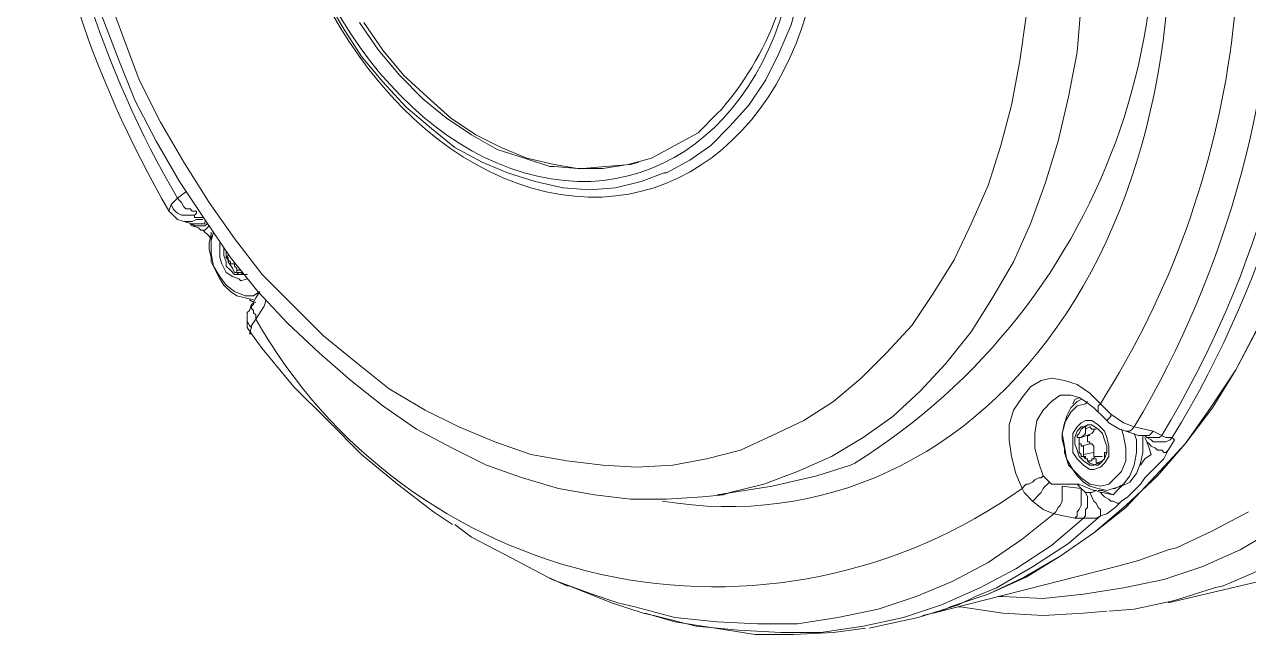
# Model space of a CAD drawing. Header units: inches. Extents: x 34 to 1574, y 72 to 573.
# Drawn here: x 1486.88 to 1527.62, y 257.79 to 278.09 of the extents above; entities that cross this region are included whole.
import ezdxf

# ---------------------------------------------------------------- set-up
doc = ezdxf.new("R2010")
doc.units = ezdxf.units.IN
doc.header["$MEASUREMENT"] = 0
doc.layers.add('PDF_Geometry', color=7, linetype='Continuous')

msp = doc.modelspace()

# ---------------------------------------------------------------- linework, layer by layer
at = {"layer": 'PDF_Geometry', "lineweight": 5}
for points in [[(1491.762, 272.095), (1491.832, 271.954), (1491.903, 271.883), (1491.973, 271.813), (1492.114, 271.742), (1492.184, 271.742), (1492.325, 271.742), (1492.396, 271.742), (1492.537, 271.742), (1492.607, 271.813), (1492.607, 271.883), (1492.537, 271.883), (1492.466, 271.883), (1492.396, 271.954), (1492.255, 271.954), (1492.184, 272.024), (1492.114, 272.165), (1492.044, 272.236), (1491.973, 272.306, -0.223154), (1489.437, 301.052)], [(1524.594, 299.784, -0.281752), (1524.735, 264.415), (1524.876, 264.345), (1525.087, 264.345, 0.283458), (1524.946, 300.136)], [(1493.171, 271.179), (1493.1, 270.897), (1493.1, 270.474), (1493.171, 270.052), (1493.382, 269.699), (1493.594, 269.417), (1493.875, 269.206), (1494.228, 269.065), (1494.51, 269.065), (1494.721, 269.206), (1494.58, 268.995), (1494.51, 268.854), (1494.51, 268.783), (1494.439, 268.713), (1494.439, 268.642), (1494.51, 268.572), (1494.51, 268.501), (1494.58, 268.431), (1494.58, 268.29, 0.445266), (1520.085, 262.654), (1520.155, 262.724), (1520.226, 262.795), (1520.296, 262.795), (1520.437, 262.865), (1520.508, 262.935), (1520.649, 263.006), (1520.719, 263.006), (1520.789, 263.076), (1520.649, 263.499), (1520.508, 263.992), (1520.508, 264.486), (1520.578, 264.908), (1520.789, 265.261), (1521.071, 265.542), (1521.353, 265.754), (1521.635, 265.754), (1521.705, 265.754), (1521.987, 265.683), (1522.199, 265.542), (1522.48, 265.331), (1522.621, 265.19), (1522.692, 265.12), (1522.903, 264.908), (1522.974, 264.838), (1523.326, 264.626), (1523.537, 264.556), (1523.96, 264.415), (1524.171, 264.415), (1524.242, 264.415), (1524.312, 264.415), (1524.383, 264.486), (1524.453, 264.556), (1523.819, 264.697, 0.276973), (1523.678, 299.291)], [(1504.514, 273.363), (1505.289, 273.293), (1506.135, 273.293), (1506.98, 273.433), (1507.755, 273.645), (1508.53, 274.068), (1509.305, 274.49), (1509.939, 275.124), (1510.08, 275.265, 0.192962), (1512.546, 282.522, 0.333002), (1503.88, 295.556)], [(1525.933, 290.202, -0.221776), (1522.692, 265.472), (1522.339, 265.824), (1521.917, 266.106), (1521.494, 266.247), (1521.071, 266.317), (1520.719, 266.247), (1520.367, 266.036), (1520.085, 265.683), (1519.803, 265.261), (1519.662, 264.767), (1519.662, 264.274), (1519.733, 263.711), (1519.874, 263.147), (1520.085, 262.654), (1520.155, 262.513), (1520.437, 262.231), (1520.789, 261.949), (1521.142, 261.808), (1520.085, 260.963), (1518.958, 260.188), (1517.76, 259.554), (1516.562, 259.06), (1515.294, 258.638), (1513.955, 258.356), (1512.617, 258.145), (1511.278, 258.145), (1509.939, 258.215), (1508.53, 258.356), (1507.192, 258.708), (1506.628, 258.849), (1505.782, 259.131), (1504.444, 259.624), (1503.105, 260.329), (1501.766, 261.033), (1501.203, 261.456)], [(1522.058, 278.788), (1521.917, 277.168), (1521.635, 275.688), (1521.283, 274.208), (1520.86, 272.799), (1520.367, 271.461), (1519.803, 270.192), (1519.099, 268.995), (1518.394, 267.867), (1517.549, 266.811), (1516.703, 265.895), (1515.787, 265.049), (1514.801, 264.345), (1513.744, 263.711), (1512.617, 263.217), (1511.489, 262.795), (1510.362, 262.513), (1510.151, 262.442), (1509.939, 262.442), (1511.771, 262.724), (1512.053, 262.795), (1513.251, 263.076), (1514.378, 263.429), (1514.519, 263.499, 0.35573), (1523.185, 288.793)]]:
    msp.add_lwpolyline(points, format="xyb", dxfattribs=at)
for points in [[(1489.578, 279.281), (1490.141, 277.731), (1490.705, 276.252), (1491.409, 274.843), (1492.184, 273.504), (1493.03, 272.165), (1493.875, 270.967), (1494.791, 269.77), (1495.848, 268.713), (1496.835, 267.727), (1497.962, 266.811), (1499.019, 265.965), (1500.216, 265.261), (1501.344, 264.697), (1502.541, 264.204), (1503.739, 263.781), (1504.937, 263.57), (1506.135, 263.429), (1507.262, 263.358), (1508.46, 263.429), (1509.587, 263.64), (1510.714, 263.922), (1511.771, 264.415), (1512.828, 264.908), (1513.814, 265.542), (1514.73, 266.317), (1515.576, 267.163), (1516.421, 268.079), (1517.126, 269.136), (1517.83, 270.263), (1518.394, 271.461), (1518.958, 272.729), (1519.38, 274.068), (1519.733, 275.406), (1520.014, 276.886), (1520.226, 278.365)], [(1496.905, 278.999), (1497.469, 278.013), (1498.103, 277.027), (1498.807, 276.181), (1499.582, 275.336), (1500.428, 274.631), (1501.203, 273.997), (1502.119, 273.504), (1502.964, 273.152), (1503.88, 272.87), (1504.796, 272.658), (1505.712, 272.588), (1506.557, 272.658), (1507.403, 272.87), (1508.178, 273.152), (1508.248, 273.152), (1509.023, 273.574), (1509.728, 274.067), (1510.362, 274.702), (1510.996, 275.406), (1511.56, 276.252), (1511.983, 277.097), (1512.405, 278.083), (1512.687, 279.14)], [(1489.437, 278.436), (1490, 276.956), (1490.564, 275.547), (1491.269, 274.208), (1492.044, 272.87), (1492.889, 271.602), (1493.735, 270.333), (1494.65, 269.206), (1495.637, 268.149), (1496.694, 267.163), (1497.75, 266.247), (1498.807, 265.401), (1499.935, 264.626), (1501.132, 263.992), (1502.26, 263.429), (1503.457, 263.006), (1504.655, 262.654), (1505.853, 262.442), (1507.051, 262.301), (1508.248, 262.301), (1509.446, 262.372), (1510.151, 262.442)], [(1498.032, 278.154), (1498.666, 277.238), (1499.371, 276.393), (1500.146, 275.618), (1500.921, 274.983), (1501.766, 274.42), (1502.612, 273.927), (1503.528, 273.645), (1504.373, 273.363), (1504.514, 273.363)], [(1498.173, 278.154), (1498.807, 277.238), (1499.512, 276.393), (1500.287, 275.688), (1501.062, 274.983), (1501.907, 274.42), (1502.753, 273.997), (1503.598, 273.645), (1504.514, 273.433), (1505.36, 273.292), (1506.205, 273.363), (1507.051, 273.433), (1507.332, 273.504)], [(1492.255, 272.517), (1491.973, 272.306), (1491.903, 272.236), (1491.762, 272.095), (1491.691, 271.883), (1491.762, 271.813), (1491.973, 271.602), (1492.184, 271.531), (1492.466, 271.461), (1492.607, 271.461), (1492.748, 271.461), (1492.889, 271.461), (1492.889, 271.531)], [(1492.819, 271.602), (1492.678, 271.602), (1492.607, 271.602), (1492.466, 271.531), (1492.325, 271.531), (1492.184, 271.531)], [(1492.96, 271.461), (1492.889, 271.39), (1492.748, 271.39), (1492.607, 271.39), (1492.537, 271.39), (1492.466, 271.461), (1492.396, 271.461), (1492.466, 271.39), (1492.678, 271.32), (1492.748, 271.249), (1492.819, 271.249), (1492.889, 271.179), (1492.96, 271.108), (1493.1, 270.967), (1493.1, 270.897)], [(1492.537, 271.742), (1492.537, 271.672), (1492.607, 271.672), (1492.678, 271.672), (1492.819, 271.672)], [(1493.03, 271.39), (1492.96, 271.32), (1492.889, 271.249), (1492.819, 271.249), (1492.748, 271.249)], [(1493.1, 271.179), (1493.1, 271.108), (1493.03, 270.827), (1493.03, 270.615), (1493.1, 270.333), (1493.1, 270.192), (1493.312, 269.77), (1493.382, 269.629), (1493.523, 269.417), (1493.735, 269.206), (1493.946, 269.065), (1494.228, 268.995), (1494.51, 268.924)], [(1493.1, 270.967), (1493.1, 271.038), (1493.1, 271.108)], [(1494.298, 269.629), (1494.087, 269.558), (1494.016, 269.629), (1493.805, 269.699), (1493.594, 269.84), (1493.453, 270.122), (1493.382, 270.333), (1493.382, 270.615), (1493.382, 270.827)], [(1494.157, 269.77), (1494.087, 269.77), (1493.875, 269.77), (1493.735, 269.911), (1493.594, 270.052), (1493.594, 270.192), (1493.523, 270.404), (1493.523, 270.615), (1493.523, 270.686)], [(1493.594, 270.545), (1493.594, 270.474), (1493.594, 270.404), (1493.594, 270.333), (1493.664, 270.263), (1493.664, 270.192)], [(1493.664, 270.404), (1493.594, 270.333), (1493.664, 270.333), (1493.664, 270.263), (1493.735, 270.192), (1493.735, 270.122), (1493.805, 270.122)], [(1493.664, 270.192), (1493.805, 269.981), (1493.875, 269.84), (1493.946, 269.84), (1494.016, 269.77), (1494.087, 269.77), (1494.157, 269.77), (1494.298, 269.77)], [(1493.805, 270.122), (1493.875, 270.122), (1493.875, 270.052), (1493.946, 269.981), (1493.946, 269.911)], [(1493.946, 269.911), (1493.946, 269.84), (1494.016, 269.84), (1494.087, 269.84), (1494.157, 269.77), (1494.228, 269.77)], [(1494.932, 268.924), (1494.862, 268.713), (1494.58, 268.29), (1494.439, 268.079), (1494.439, 268.008), (1494.369, 267.797), (1494.439, 267.797)], [(1494.51, 268.854), (1494.369, 268.924)], [(1494.58, 268.854), (1494.439, 268.783), (1494.369, 268.572), (1494.298, 268.502), (1494.298, 268.29), (1494.298, 268.008), (1494.439, 267.797), (1494.791, 267.304), (1495.848, 266.036), (1496.975, 264.908), (1498.103, 263.781), (1499.301, 262.795), (1500.498, 261.879), (1501.132, 261.456)], [(1494.369, 268.572), (1494.298, 268.502), (1494.298, 268.431), (1494.298, 268.29), (1494.298, 268.22), (1494.369, 268.079), (1494.439, 268.008)], [(1527.906, 267.938), (1527.201, 266.599), (1526.355, 265.331), (1525.51, 264.133), (1524.524, 263.076), (1523.537, 262.02), (1522.48, 261.174), (1521.353, 260.399), (1520.155, 259.695), (1518.958, 259.131), (1517.689, 258.708), (1517.408, 258.567), (1517.689, 258.708), (1518.958, 259.131), (1520.226, 259.695), (1521.353, 260.399), (1522.48, 261.174), (1523.537, 262.09), (1524.594, 263.076), (1525.51, 264.133), (1526.426, 265.331), (1527.201, 266.599), (1527.905, 267.938)], [(1521.987, 265.683), (1521.846, 265.613), (1521.776, 265.472)], [(1522.058, 265.613), (1521.917, 265.542), (1521.705, 265.331), (1521.564, 265.049), (1521.494, 264.767), (1521.424, 264.486), (1521.424, 264.274), (1521.494, 263.992), (1521.494, 263.851)], [(1523.396, 264.626), (1523.467, 264.415), (1523.537, 263.992), (1523.537, 263.57), (1523.396, 263.217), (1523.185, 263.006), (1522.974, 262.795), (1522.692, 262.724), (1522.339, 262.795), (1522.058, 263.006), (1521.776, 263.288), (1521.564, 263.64), (1521.494, 264.063), (1521.424, 264.486), (1521.494, 264.838), (1521.705, 265.19), (1521.917, 265.401), (1522.199, 265.472), (1522.269, 265.542)], [(1522.621, 265.19), (1522.621, 265.261), (1522.621, 265.331), (1522.621, 265.401), (1522.692, 265.472), (1522.974, 265.19), (1523.044, 265.12)], [(1522.903, 264.908), (1522.974, 264.979), (1523.044, 265.049), (1523.044, 265.12), (1523.467, 264.838), (1523.819, 264.697), (1523.749, 264.626), (1523.678, 264.556), (1523.608, 264.556), (1523.537, 264.556)], [(1522.269, 264.767), (1522.058, 264.626), (1521.987, 264.486), (1521.917, 264.415), (1521.917, 264.345), (1521.987, 264.345), (1521.987, 264.274), (1521.987, 264.204), (1521.987, 264.133), (1521.987, 263.851), (1522.058, 263.781), (1522.058, 263.711), (1522.128, 263.711), (1522.199, 263.64), (1522.269, 263.64), (1522.269, 263.57), (1522.339, 263.499), (1522.551, 263.429), (1522.621, 263.429), (1522.692, 263.499)], [(1521.987, 264.345), (1522.058, 264.345), (1522.128, 264.415), (1522.199, 264.486), (1522.199, 264.556), (1522.199, 264.626), (1522.199, 264.697), (1522.269, 264.767)], [(1522.058, 264.345), (1522.41, 264.486), (1522.48, 264.556), (1522.48, 264.626)], [(1522.339, 264.415), (1522.269, 264.415), (1522.269, 264.345), (1522.269, 264.274), (1522.269, 264.204), (1522.339, 264.204), (1522.339, 264.133)], [(1522.551, 264.626), (1522.48, 264.626), (1522.41, 264.626), (1522.339, 264.697)], [(1523.819, 264.486), (1523.89, 264.274), (1523.89, 263.851), (1523.819, 263.429), (1523.678, 263.076), (1523.467, 262.795), (1523.185, 262.654), (1523.115, 262.654)], [(1523.396, 262.724), (1523.678, 262.865), (1523.89, 263.147), (1524.03, 263.499), (1524.101, 263.851), (1524.101, 264.274), (1524.101, 264.415), (1524.171, 264.415), (1524.242, 264.345), (1524.383, 264.345), (1524.453, 264.345), (1524.524, 264.345), (1524.665, 264.345), (1524.735, 264.415), (1524.453, 264.556)], [(1521.987, 264.345), (1521.987, 264.274), (1521.987, 264.204), (1521.987, 264.133), (1522.058, 264.133), (1522.058, 264.063)], [(1522.48, 263.851), (1522.48, 263.922), (1522.48, 263.992), (1522.48, 264.063), (1522.41, 264.133), (1522.339, 264.133), (1522.058, 264.063), (1522.128, 264.063), (1522.128, 263.992), (1522.128, 263.851), (1522.128, 263.781)], [(1522.339, 264.133), (1522.058, 264.063)], [(1523.396, 262.231), (1523.608, 262.372), (1523.819, 262.583), (1524.03, 262.795), (1524.171, 263.006), (1524.383, 263.217), (1524.594, 263.429), (1524.805, 263.64), (1524.946, 263.922), (1525.087, 264.133), (1525.158, 264.274), (1525.087, 264.345), (1525.017, 264.274), (1524.876, 264.204), (1524.735, 264.204), (1524.594, 264.204), (1524.453, 264.204), (1524.383, 264.274), (1524.242, 264.345)], [(1524.171, 264.345), (1524.242, 264.204), (1524.312, 263.992), (1524.383, 263.781), (1524.171, 263.64), (1524.03, 263.429)], [(1524.946, 263.922), (1524.876, 263.851), (1524.805, 263.851), (1524.735, 263.922), (1524.594, 263.922), (1524.524, 263.992), (1524.383, 264.063), (1524.312, 264.133), (1524.242, 264.204)], [(1521.494, 263.851), (1521.635, 263.429), (1521.776, 263.288), (1521.917, 263.076), (1522.128, 262.865), (1522.339, 262.724), (1522.621, 262.654), (1522.903, 262.583), (1523.115, 262.654)], [(1522.551, 263.711), (1522.48, 263.711), (1522.48, 263.781), (1522.48, 263.851), (1522.128, 263.781), (1522.128, 263.711), (1522.199, 263.711), (1522.199, 263.64), (1522.269, 263.64), (1522.269, 263.57), (1522.339, 263.57), (1522.41, 263.57)], [(1522.48, 263.851), (1522.128, 263.781)], [(1522.762, 263.711), (1522.551, 263.711), (1522.41, 263.64)], [(1522.41, 263.57), (1522.41, 263.64), (1522.48, 263.64), (1522.551, 263.64), (1522.551, 263.57), (1522.551, 263.499)], [(1522.833, 263.64), (1522.833, 263.711), (1522.833, 263.781), (1522.833, 263.851), (1522.903, 263.851)], [(1532.133, 263.851), (1532.062, 263.851), (1531.992, 263.851), (1531.921, 263.851), (1531.851, 263.851), (1531.781, 263.922), (1531.781, 263.57), (1531.921, 263.217), (1532.062, 263.076), (1532.274, 263.006), (1532.485, 263.006), (1531.428, 262.02), (1530.231, 261.174), (1529.033, 260.47), (1527.765, 259.835), (1526.778, 259.413), (1526.496, 259.342), (1525.158, 258.92), (1523.819, 258.638), (1522.974, 258.567)], [(1524.946, 258.849), (1540.235, 262.442), (1540.517, 262.513), (1541.997, 263.006), (1543.406, 263.57), (1543.758, 263.711)], [(1521.001, 262.865), (1520.93, 262.795), (1520.86, 262.724), (1520.789, 262.654), (1520.719, 262.513), (1520.649, 262.442), (1520.578, 262.372), (1520.508, 262.301), (1520.437, 262.231)], [(1523.115, 262.442), (1522.762, 262.513), (1522.692, 262.513), (1522.551, 262.583), (1522.48, 262.583), (1522.128, 262.724), (1521.987, 262.795), (1521.917, 262.795), (1521.705, 262.795), (1521.564, 262.795), (1521.353, 262.795), (1521.212, 262.795), (1521.071, 262.795), (1521.001, 262.865), (1520.86, 263.006), (1520.789, 263.076)], [(1522.339, 262.513), (1522.269, 262.513), (1522.199, 262.513), (1522.058, 262.654), (1521.917, 262.795)], [(1522.692, 262.513), (1522.762, 262.442), (1522.833, 262.372), (1522.974, 262.301), (1523.044, 262.231), (1523.115, 262.231), (1523.255, 262.161), (1523.326, 262.161), (1523.396, 262.231), (1523.185, 262.02), (1522.903, 261.808), (1522.692, 261.738), (1521.635, 260.822), (1520.437, 260.047), (1519.239, 259.342), (1518.535, 259.06), (1517.971, 258.779), (1516.633, 258.356), (1515.294, 258.074), (1515.012, 258.004)], [(1521.846, 261.667), (1521.917, 261.738), (1521.917, 261.879), (1521.987, 261.949), (1522.058, 262.09), (1522.058, 262.231), (1522.058, 262.372), (1522.058, 262.513), (1522.058, 262.654), (1521.424, 262.724), (1521.424, 262.654), (1521.424, 262.513), (1521.424, 262.372), (1521.424, 262.231), (1521.353, 262.09), (1521.283, 262.02), (1521.212, 261.879), (1521.142, 261.808)], [(1522.199, 262.513), (1522.269, 262.372), (1522.269, 262.301), (1522.269, 262.161), (1522.269, 262.02), (1522.199, 261.949), (1522.199, 261.808), (1522.199, 261.738), (1522.128, 261.667), (1521.846, 261.667), (1521.142, 261.808)], [(1522.551, 262.583), (1522.41, 262.513), (1522.339, 262.513), (1522.41, 262.372), (1522.48, 262.231), (1522.551, 262.161), (1522.621, 262.02), (1522.692, 261.949), (1522.692, 261.879), (1522.692, 261.808), (1522.692, 261.738)], [(1523.115, 262.654), (1523.396, 262.724), (1523.255, 262.583), (1523.115, 262.442), (1522.762, 262.583), (1522.621, 262.583)], [(1504.303, 259.695), (1504.937, 259.413), (1505.007, 259.413), (1506.417, 258.849), (1507.473, 258.497), (1507.826, 258.426), (1509.235, 258.074), (1510.644, 257.933), (1512.053, 257.863), (1513.392, 257.863), (1514.801, 258.074), (1516.139, 258.356), (1517.408, 258.779), (1518.676, 259.342), (1519.874, 259.976), (1521.071, 260.751), (1522.128, 261.667)], [(1517.126, 258.497), (1523.185, 260.047), (1523.96, 260.258), (1524.946, 260.61), (1525.228, 260.681), (1526.426, 261.245), (1527.624, 261.879)], [(1522.128, 261.667), (1522.551, 261.667), (1522.692, 261.738)], [(1528.54, 261.315), (1527.342, 260.61), (1526.074, 260.047), (1524.805, 259.624), (1523.467, 259.342), (1522.128, 259.131), (1520.789, 258.99), (1519.451, 259.06), (1519.31, 259.06)], [(1517.971, 258.708), (1518.042, 258.708), (1519.451, 258.497), (1520.789, 258.426), (1522.128, 258.497), (1522.903, 258.567)], [(1507.544, 258.497), (1508.53, 258.215), (1509.869, 258.004), (1511.208, 257.792), (1512.476, 257.792), (1513.814, 257.863), (1514.871, 258.004)], [(1516.774, 258.426), (1517.408, 258.567)]]:
    msp.add_lwpolyline(points, dxfattribs=at)
for points in [[(1493.946, 269.911), (1494.087, 269.911)], [(1521.776, 264.204), (1521.776, 264.486), (1521.917, 264.697), (1522.058, 264.838), (1522.199, 264.908), (1522.41, 264.908), (1522.621, 264.767), (1522.833, 264.556), (1522.903, 264.345), (1522.974, 264.063), (1522.974, 263.922), (1522.974, 263.711), (1522.833, 263.499), (1522.692, 263.358), (1522.48, 263.288), (1522.339, 263.288), (1522.128, 263.429), (1521.917, 263.64), (1521.776, 263.851), (1521.776, 264.133)], [(1522.621, 263.499), (1522.48, 263.429), (1522.339, 263.429), (1522.128, 263.57), (1521.987, 263.711), (1521.917, 263.922), (1521.846, 264.133), (1521.846, 264.345), (1521.917, 264.556), (1522.058, 264.697), (1522.128, 264.697), (1522.269, 264.767), (1522.41, 264.767), (1522.621, 264.626), (1522.762, 264.486), (1522.833, 264.274), (1522.903, 264.063), (1522.903, 263.851), (1522.833, 263.64), (1522.692, 263.499)], [(1522.339, 264.697), (1522.199, 264.626)], [(1522.551, 263.499), (1522.762, 263.57)]]:
    msp.add_lwpolyline(points, close=True, dxfattribs=at)
msp.add_arc((1522.193, 289.674), 35.31, 159.9893, 210.2533, dxfattribs=at)
for centre, major_axis, ratio, start_param, end_param in [((1534.962, 293.39), (-9.39, 32.973), 0.723508, 3.149222, 6.285795), ((1504.218, 284.523), (-3.396, 11.929), 0.720756, 4.339141380194985, 10.62232668737457), ((1503.914, 284.43), (-3.276, 11.32), 0.718979, 4.335289318458541, 10.61847462563813), ((1507.311, 285.14), (-6.547, 22.595), 0.72806, 2.807847, 4.586475)]:
    msp.add_ellipse(centre, major_axis=major_axis, ratio=ratio, start_param=start_param, end_param=end_param, dxfattribs=at)

doc.saveas('drawing.dxf')
